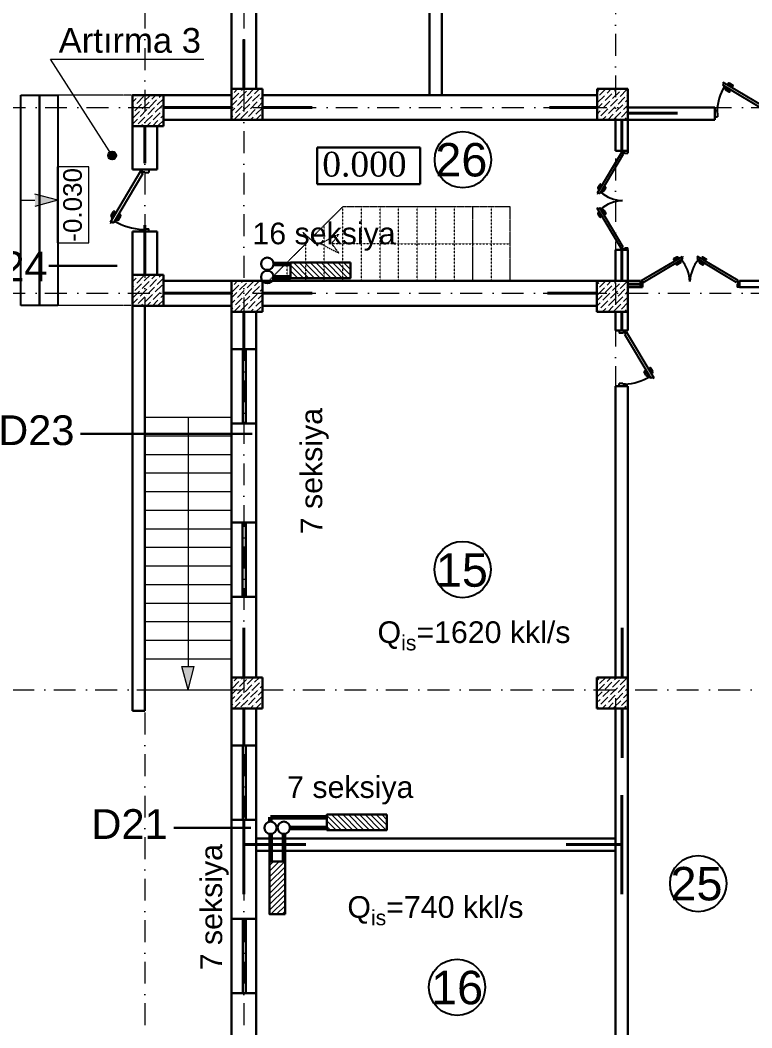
# Model space of a CAD drawing. Header units: millimetres. Extents: x 895788 to 1136524, y -21936 to 400945.
# Drawn here: x 922580 to 934390, y 161572 to 177840 of the extents above; entities that cross this region are included whole.
import ezdxf

# ---------------------------------------------------------------- set-up
doc = ezdxf.new("R2010")
doc.units = ezdxf.units.MM
for name, pattern in [('( Hidden )', [0.275, 0.15, -0.125]), ('006_PP_0101_AS_101_00$0$006_PP_0101_AS_102_00$0$006_PP_GRID_0101$0$006_TD-D_0101_AS_N101_00$0$TEČKOVANБX2', [0.05, 0, -0.05]), ('Штрихпунктирная', [670.277762, 352.777767, -176.388884, 0, -141.111112])]:
    doc.linetypes.add(name, pattern=pattern)
doc.layers.add('0_ANNOT_Dimensions', color=7, linetype='Continuous')
doc.layers.add('Layer2', color=7, linetype='Continuous')
for name, color, linetype, lineweight in [('0_Pen_No__7', 7, 'Continuous', 60), ('Arakesmelerin xətti_Pen_No__1', 7, 'Continuous', 15), ('Layer2_Pen_No__1', 7, 'Continuous', 15), ('Layer2_Ном._пера__1', 7, 'Continuous', 15), ('Layer2_Ном._пера__1_Ном._пера__1', 7, 'Continuous', 15), ('Layer2_Ном._пера__7', 7, 'Continuous', 60), ('аракясмя_Pen_No__1', 7, 'Continuous', 15), ('ДВЕРИ', 7, 'Continuous', 5), ('Интерьер- Перегородка_Pen_No__21', 7, 'Continuous', 30), ('оси_Ном._пера__1', 7, 'Continuous', 15), ('оси_Ном._пера__242_Pen_No__21', 7, 'Continuous', 30), ('перегородка_Ном._пера__1', 7, 'Continuous', 15), ('перегородка_Ном._пера__7', 7, 'Continuous', 60), ('размер_Pen_No__1', 7, 'Continuous', 15)]:
    doc.layers.add(name, color=color, linetype=linetype, lineweight=lineweight)
doc.styles.add('GENERATED_STYLE_1', font='times.ttf')
doc.styles.get("Standard").update_dxf_attribs({"font": 'arial.ttf', "height": 400})
doc.styles.add('СГЕНЕРИР_СТИЛЬ_1', font='arial.ttf')
pattern_1 = [(45, (625537.62, -344948.403), (44.9012806, -44.9012806), [])]
pattern_2 = [(315, (323483.06, 372839.895), (-44.9012806, -44.9012806), [])]
pattern_3 = [(135, (1338713.04, -33405.32), (44.901281, 44.901281), [])]

msp = doc.modelspace()

# ---------------------------------------------------------------- hatches: boundary and pattern name
h = msp.add_hatch(color=256)
h.dxf.hatch_style = 1
h.paths.add_polyline_path([(923998.001, 175655.288, -1), (924129.554, 175655.288, -1)])
at = {"linetype": 'ByBlock', "lineweight": 20, "ltscale": 1.1}
h = msp.add_hatch(dxfattribs=at)
h.set_pattern_fill('ANSI31', scale=20, angle=540, style=0)
h.set_pattern_definition(pattern_3)
h.paths.add_polyline_path([(927911.491, 173926.273), (927911.491, 173676.273), (926944.563, 173676.273), (926944.563, 173926.273)])
h = msp.add_hatch(dxfattribs=at)
h.set_pattern_fill('ANSI31', scale=20, angle=540, style=0)
h.set_pattern_definition(pattern_3)
h.paths.add_polyline_path([(927911.491, 173926.273), (927911.491, 173676.273), (926944.563, 173676.273), (926944.563, 173926.273)])
h = msp.add_hatch(dxfattribs=at)
h.set_pattern_fill('ANSI31', scale=20, angle=360, style=0)
h.set_pattern_definition(pattern_2)
h.paths.add_polyline_path([(928497.422, 165014.091), (928497.422, 164764.091), (927530.495, 164764.091), (927530.495, 165014.091)])
h = msp.add_hatch(dxfattribs=at)
h.set_pattern_fill('ANSI31', scale=20, angle=360, style=0)
h.set_pattern_definition(pattern_2)
h.paths.add_polyline_path([(928497.422, 165014.091), (928497.422, 164764.091), (927530.495, 164764.091), (927530.495, 165014.091)])
h = msp.add_hatch(dxfattribs=at)
h.set_pattern_fill('ANSI31', scale=20, angle=450, style=0)
h.set_pattern_definition(pattern_1)
h.paths.add_polyline_path([(926854.699, 163406.067), (926604.699, 163406.067), (926604.699, 164256.164), (926854.699, 164256.164)])
h = msp.add_hatch(dxfattribs=at)
h.set_pattern_fill('ANSI31', scale=20, angle=450, style=0)
h.set_pattern_definition(pattern_1)
h.paths.add_polyline_path([(926854.699, 163406.067), (926604.699, 163406.067), (926604.699, 164256.164), (926854.699, 164256.164)])
at = {"layer": 'Layer2', "linetype": 'Continuous', "lineweight": 0, "true_color": 0x000000}
for points in [[(923190.366, 174931.071), (922817.161, 174831.071), (922817.161, 175031.071)], [(925290.825, 167029.736), (925390.825, 167402.941), (925190.825, 167402.941)]]:
    msp.add_hatch(color=18, dxfattribs=at).paths.add_polyline_path(points)

# ---------------------------------------------------------------- linework, layer by layer
at = {"color": 0, "lineweight": 30}
for p, q in [((925990.542, 182129.742), (925990.542, 176729.736)), ((926390.542, 182129.742), (926390.542, 176729.736)), ((929189.581, 180729.742), (929185.622, 176629.736)), ((929385.622, 176629.736), (929389.581, 180729.742)), ((924890.366, 176629.736), (925990.542, 176629.736)), ((926489.542, 176629.736), (931890.737, 176629.736)), ((930040.366, 176629.736), (926490.366, 176629.736)), ((929185.622, 176629.736), (929385.622, 176629.736)), ((933790.262, 176429.736), (932390.737, 176429.736)), ((932440.366, 176429.736), (933790.262, 176429.736)), ((933790.262, 176430.023), (933790.262, 176229.736)), ((925990.737, 176229.736), (924890.366, 176229.736)), ((931890.737, 176229.736), (926489.737, 176229.736)), ((932390.366, 176229.736), (932190.366, 176229.736)), ((932190.366, 176229.736), (932190.366, 175729.736)), ((933790.262, 176229.736), (932190.366, 176229.736)), ((932390.366, 175729.736), (932390.366, 176229.736)), ((924390.366, 175429.987), (924390.366, 176129.736)), ((924790.366, 176129.736), (924790.366, 175429.987)), ((932390.366, 175729.736), (932190.366, 175729.736)), ((924390.366, 175429.987), (924790.366, 175429.987)), ((924790.366, 174429.987), (924390.366, 174429.987)), ((924390.737, 173729.736), (924390.366, 174429.987)), ((924790.366, 174429.987), (924790.366, 173729.736)), ((932190.366, 174129.736), (932390.366, 174129.736)), ((932190.366, 174129.736), (932190.366, 173629.736)), ((932390.366, 173629.736), (932390.366, 174129.736)), ((923045.14, 173875.018), (924145.512, 173875.018)), ((924890.366, 173629.736), (925990.737, 173629.736)), ((926490.737, 173629.736), (931890.542, 173629.736)), ((932190.366, 173629.736), (932390.366, 173629.736)), ((932390.914, 173629.736), (932590.384, 173629.736)), ((932590.384, 173629.736), (932590.384, 173529.736)), ((934190.384, 173529.736), (934190.384, 173629.736)), ((934190.384, 173629.736), (937890.737, 173629.736)), ((932390.914, 173529.736), (932590.384, 173529.736)), ((937890.737, 173529.736), (934190.384, 173529.736)), ((925990.366, 173229.736), (924890.737, 173229.736)), ((925990.373, 148029.736), (925990.737, 173129.736)), ((926390.656, 167229.736), (926390.737, 173129.73)), ((931890.366, 173229.736), (926490.366, 173229.736)), ((931890.366, 173229.736), (926490.366, 173229.736)), ((932190.366, 172829.894), (932190.366, 173129.736)), ((932390.366, 173130.711), (932390.366, 172829.894)), ((932190.366, 172829.894), (932390.366, 172829.894)), ((926390.729, 172529.66), (925990.729, 172529.66)), ((925990.729, 172529.66), (925990.729, 171329.66)), ((926390.729, 171329.66), (926390.729, 172529.66)), ((932390.366, 171929.894), (932190.366, 171929.894)), ((932190.542, 167229.736), (932190.542, 171929.894)), ((932390.366, 171929.894), (932390.366, 158930.056)), ((925990.729, 171329.66), (926390.729, 171329.66)), ((926389.553, 169729.239), (925989.553, 169729.239)), ((925989.553, 169729.239), (925989.553, 168529.239)), ((926389.553, 168529.239), (926389.553, 169729.239)), ((925989.553, 168529.239), (926389.553, 168529.239)), ((926390.568, 160829.736), (926390.649, 166729.736)), ((932190.366, 164629.736), (932190.542, 166729.736)), ((926390.641, 166129.66), (925990.641, 166129.66)), ((925990.641, 166129.66), (925990.641, 164929.66)), ((926390.641, 164929.66), (926390.641, 166129.66)), ((925990.641, 164929.66), (926390.641, 164929.66)), ((926390.366, 164429.736), (926390.366, 164629.736)), ((926390.366, 164629.736), (932190.366, 164629.736)), ((932190.366, 164629.736), (932190.366, 164429.736)), ((932190.366, 164429.736), (926390.366, 164429.736)), ((932190.366, 160829.736), (932190.366, 164429.736)), ((926390.641, 163329.66), (925990.641, 163329.66)), ((925990.641, 163329.66), (925990.641, 162129.66)), ((926390.641, 162129.66), (926390.641, 163329.66)), ((925990.641, 162129.66), (926390.641, 162129.66))]:
    msp.add_line(p, q, dxfattribs=at)
at = {"lineweight": 40}
for p, q in [((926190.542, 176729.736), (926190.542, 177529.736)), ((925990.737, 176429.736), (924890.737, 176429.736)), ((926490.737, 176429.736), (927290.737, 176429.736)), ((931889.737, 176429.736), (931121.383, 176430.023)), ((932290.366, 176229.736), (932290.366, 175729.736)), ((932390.737, 176336.187), (933190.737, 176336.187)), ((924590.542, 176129.736), (924590.542, 175529.987)), ((924590.542, 174529.987), (924590.542, 173729.736)), ((932289.669, 173628.761), (932289.669, 174129.736)), ((932590.384, 173579.736), (932390.542, 173579.736)), ((925990.737, 173429.736), (924890.737, 173429.736)), ((926490.737, 173429.736), (927290.737, 173429.736)), ((931890.542, 173429.736), (931090.542, 173429.736)), ((926190.542, 173129.736), (926190.729, 172529.66)), ((932290.366, 172829.894), (932290.366, 173129.736)), ((926190.542, 167229.736), (926190.542, 168029.736)), ((932296.403, 167229.736), (932296.403, 168029.736)), ((926190.641, 166729.736), (926190.542, 166129.66)), ((932296.403, 165929.736), (932296.403, 166729.736)), ((932290.366, 164529.805), (932290.366, 165329.805)), ((926190.542, 164529.805), (926190.542, 164929.66)), ((926190.542, 163729.805), (926190.542, 164529.805)), ((926190.542, 164529.805), (927190.619, 164529.805)), ((932290.366, 164529.805), (931390.366, 164529.736)), ((932290.366, 163729.805), (932290.366, 164529.805))]:
    msp.add_line(p, q, dxfattribs=at)
at = {"color": 3, "lineweight": 30}
for p, q in [((926490.737, 176729.736), (925990.737, 176729.736)), ((925990.737, 176729.736), (925990.737, 176229.736)), ((926490.737, 176229.736), (926490.737, 176729.736)), ((932390.737, 176729.736), (931890.737, 176729.736)), ((931890.737, 176729.736), (931890.737, 176229.736)), ((932390.737, 176229.736), (932390.737, 176729.736)), ((924890.737, 176629.736), (924390.737, 176629.736)), ((924390.737, 176629.736), (924390.737, 176129.736)), ((924890.737, 176129.736), (924890.737, 176629.736)), ((925990.737, 176229.736), (926490.737, 176229.736)), ((931890.737, 176229.736), (932390.737, 176229.736)), ((924390.737, 176129.736), (924890.737, 176129.736)), ((924890.737, 173729.736), (924390.737, 173729.736)), ((924390.737, 173729.736), (924390.737, 173229.736)), ((924890.737, 173229.736), (924890.737, 173729.736)), ((926490.737, 173629.736), (925990.737, 173629.736)), ((925990.737, 173629.736), (925990.737, 173129.736)), ((926490.737, 173129.736), (926490.737, 173629.736)), ((932390.542, 173629.736), (931890.542, 173629.736)), ((931890.542, 173629.736), (931890.542, 173129.736)), ((932390.542, 173129.736), (932390.542, 173629.736)), ((924390.737, 173229.736), (924890.737, 173229.736)), ((925990.737, 173129.736), (926490.737, 173129.736)), ((931890.542, 173129.736), (932390.542, 173129.736)), ((926490.542, 167229.736), (925990.542, 167229.736)), ((925990.542, 167229.736), (925990.542, 166729.736)), ((926490.542, 166729.736), (926490.542, 167229.736)), ((932390.542, 167229.736), (931890.542, 167229.736)), ((931890.542, 167229.736), (931890.542, 166729.736)), ((932390.542, 166729.736), (932390.542, 167229.736)), ((925990.542, 166729.736), (926490.542, 166729.736)), ((931890.542, 166729.736), (932390.542, 166729.736))]:
    msp.add_line(p, q, dxfattribs=at)
at = {"lineweight": 9}
for p, q in [((925990.737, 176720.178), (926000.295, 176729.736)), ((926032.207, 176673.26), (926088.683, 176729.736)), ((926120.596, 176584.872), (926231.081, 176695.357)), ((926131.644, 176684.308), (926131.644, 176684.308)), ((926153.741, 176706.406), (926177.072, 176729.736)), ((926242.129, 176618.017), (926352.615, 176728.503)), ((926253.178, 176717.454), (926253.178, 176717.454)), ((926363.663, 176651.163), (926442.237, 176729.736)), ((926485.197, 176684.308), (926490.737, 176689.848)), ((931890.737, 176676.14), (931921.003, 176706.406)), ((931932.052, 176629.066), (932032.722, 176729.736)), ((931943.1, 176728.503), (931943.1, 176728.503)), ((932053.586, 176662.211), (932121.11, 176729.736)), ((932141.974, 176573.823), (932252.459, 176684.308)), ((932153.022, 176673.26), (932153.022, 176673.26)), ((932175.12, 176695.357), (932209.498, 176729.736)), ((932263.508, 176606.969), (932373.993, 176717.454)), ((932274.556, 176706.406), (932274.556, 176706.406)), ((932296.654, 176728.503), (932297.887, 176729.736)), ((924390.737, 176602.159), (924418.314, 176629.736)), ((924390.737, 176513.771), (924450.227, 176573.26)), ((924461.275, 176495.92), (924571.761, 176606.406)), ((924472.324, 176595.357), (924472.324, 176595.357)), ((924494.421, 176617.454), (924506.703, 176629.736)), ((924549.664, 176407.532), (924660.149, 176518.017)), ((924560.712, 176506.969), (924560.712, 176506.969)), ((924582.809, 176529.066), (924683.479, 176629.736)), ((924593.858, 176628.503), (924593.858, 176628.503)), ((924671.198, 176440.677), (924781.683, 176551.163)), ((924682.246, 176540.114), (924682.246, 176540.114)), ((924704.343, 176562.211), (924771.868, 176629.736)), ((924792.731, 176473.823), (924890.737, 176571.829)), ((924803.78, 176573.26), (924803.78, 176573.26)), ((924825.877, 176595.357), (924860.256, 176629.736)), ((925990.737, 176455.013), (926076.401, 176540.677)), ((925999.062, 176551.726), (926109.547, 176662.211)), ((926010.11, 176651.163), (926010.11, 176651.163)), ((926087.45, 176463.338), (926197.935, 176573.823)), ((926098.498, 176562.774), (926098.498, 176562.774)), ((926208.984, 176496.483), (926319.469, 176606.969)), ((926220.032, 176595.92), (926220.032, 176595.92)), ((926297.372, 176408.095), (926407.858, 176518.58)), ((926308.421, 176507.532), (926308.421, 176507.532)), ((926330.518, 176529.629), (926441.003, 176640.114)), ((926341.566, 176629.066), (926341.566, 176629.066)), ((926418.906, 176441.241), (926490.737, 176513.072)), ((926429.955, 176540.677), (926429.955, 176540.677)), ((926452.052, 176562.774), (926490.737, 176601.46)), ((926463.1, 176662.211), (926463.1, 176662.211)), ((931898.906, 176507.532), (932009.391, 176618.017)), ((931909.954, 176606.969), (931909.954, 176606.969)), ((931987.294, 176419.143), (932097.78, 176529.629)), ((931998.343, 176518.58), (931998.343, 176518.58)), ((932020.44, 176540.677), (932130.925, 176651.163)), ((932031.488, 176640.114), (932031.488, 176640.114)), ((932108.828, 176452.289), (932219.314, 176562.774)), ((932119.877, 176551.726), (932119.877, 176551.726)), ((932230.362, 176485.435), (932340.848, 176595.92)), ((932241.411, 176584.872), (932241.411, 176584.872)), ((932351.896, 176518.58), (932390.737, 176557.421)), ((932362.945, 176618.017), (932362.945, 176618.017)), ((932385.042, 176640.114), (932390.737, 176645.81)), ((924390.737, 176425.382), (924417.081, 176451.726)), ((924394.984, 176252.852), (924505.469, 176363.338)), ((924406.032, 176352.289), (924406.032, 176352.289)), ((924428.13, 176374.386), (924538.615, 176484.872)), ((924439.178, 176473.823), (924439.178, 176473.823)), ((924516.518, 176285.998), (924627.003, 176396.483)), ((924527.566, 176385.435), (924527.566, 176385.435)), ((924638.052, 176319.143), (924748.537, 176429.629)), ((924649.1, 176418.58), (924649.1, 176418.58)), ((924759.586, 176352.289), (924870.071, 176462.774)), ((924770.634, 176451.726), (924770.634, 176451.726)), ((924859.023, 176363.338), (924859.023, 176363.338)), ((924881.12, 176385.435), (924890.737, 176395.052)), ((925990.737, 176366.625), (926043.256, 176419.143)), ((926054.304, 176341.804), (926164.79, 176452.289)), ((926065.353, 176441.241), (926065.353, 176441.241)), ((926142.693, 176253.415), (926253.178, 176363.901)), ((926153.741, 176352.852), (926153.741, 176352.852)), ((926175.838, 176374.949), (926286.324, 176485.435)), ((926186.887, 176474.386), (926186.887, 176474.386)), ((926264.227, 176286.561), (926374.712, 176397.046)), ((926275.275, 176385.998), (926275.275, 176385.998)), ((926385.761, 176319.707), (926490.737, 176424.683)), ((926396.809, 176419.143), (926396.809, 176419.143)), ((931890.737, 176410.975), (931976.246, 176496.483)), ((931890.737, 176322.586), (931943.1, 176374.949)), ((931954.149, 176297.609), (932064.634, 176408.095)), ((931965.197, 176397.046), (931965.197, 176397.046)), ((932075.683, 176330.755), (932186.168, 176441.241)), ((932086.731, 176430.192), (932086.731, 176430.192)), ((932164.071, 176242.367), (932274.556, 176352.852)), ((932175.12, 176341.804), (932175.12, 176341.804)), ((932197.217, 176363.901), (932307.702, 176474.386)), ((932208.265, 176463.338), (932208.265, 176463.338)), ((932285.605, 176275.512), (932390.737, 176380.645)), ((932296.654, 176374.949), (932296.654, 176374.949)), ((932318.751, 176397.046), (932390.737, 176469.033)), ((932329.799, 176496.483), (932329.799, 176496.483)), ((924390.737, 176160.217), (924472.324, 176241.804)), ((924483.372, 176164.464), (924593.858, 176274.949)), ((924494.421, 176263.901), (924494.421, 176263.901)), ((924604.906, 176197.609), (924715.392, 176308.095)), ((924615.955, 176297.046), (924615.955, 176297.046)), ((924625.421, 176129.736), (924682.246, 176186.561)), ((924704.343, 176208.658), (924704.343, 176208.658)), ((924713.809, 176129.736), (924803.78, 176219.707)), ((924726.44, 176230.755), (924836.926, 176341.241)), ((924737.489, 176330.192), (924737.489, 176330.192)), ((924814.829, 176142.367), (924890.737, 176218.275)), ((924825.877, 176241.804), (924825.877, 176241.804)), ((924847.974, 176263.901), (924890.737, 176306.664)), ((925990.737, 176278.237), (926010.11, 176297.609)), ((926030.625, 176229.736), (926131.644, 176330.755)), ((926032.207, 176319.707), (926032.207, 176319.707)), ((926120.596, 176231.318), (926120.596, 176231.318)), ((926207.402, 176229.736), (926220.032, 176242.367)), ((926242.129, 176264.464), (926242.129, 176264.464)), ((926295.79, 176229.736), (926341.566, 176275.512)), ((926363.663, 176297.609), (926363.663, 176297.609)), ((926384.178, 176229.736), (926463.1, 176308.658)), ((926474.149, 176231.318), (926490.737, 176247.907)), ((926485.197, 176330.755), (926485.197, 176330.755)), ((931890.737, 176234.198), (931909.954, 176253.415)), ((931932.052, 176275.512), (931932.052, 176275.512)), ((931974.664, 176229.736), (932031.488, 176286.561)), ((932053.586, 176308.658), (932053.586, 176308.658)), ((932063.052, 176229.736), (932153.022, 176319.707)), ((932239.829, 176229.736), (932241.411, 176231.318)), ((932263.508, 176253.415), (932263.508, 176253.415)), ((932328.217, 176229.736), (932362.945, 176264.464)), ((932385.042, 176286.561), (932385.042, 176286.561)), ((924461.275, 176142.367), (924461.275, 176142.367)), ((924537.033, 176129.736), (924560.712, 176153.415)), ((924582.809, 176175.512), (924582.809, 176175.512)), ((924890.586, 176129.736), (924890.737, 176129.887)), ((924390.737, 173702.159), (924418.314, 173729.736)), ((924390.737, 173613.771), (924450.227, 173673.26)), ((924428.13, 173474.386), (924538.615, 173584.872)), ((924461.275, 173595.92), (924571.761, 173706.406)), ((924472.324, 173695.357), (924472.324, 173695.357)), ((924494.421, 173717.454), (924506.703, 173729.736)), ((924549.664, 173507.532), (924660.149, 173618.017)), ((924560.712, 173606.969), (924560.712, 173606.969)), ((924582.809, 173629.066), (924683.479, 173729.736)), ((924593.858, 173728.503), (924593.858, 173728.503)), ((924671.198, 173540.677), (924781.683, 173651.163)), ((924682.246, 173640.114), (924682.246, 173640.114)), ((924704.343, 173662.211), (924771.868, 173729.736)), ((924792.731, 173573.823), (924890.737, 173671.829)), ((924803.78, 173673.26), (924803.78, 173673.26)), ((924825.877, 173695.357), (924860.256, 173729.736)), ((925990.737, 173620.178), (926000.295, 173629.736)), ((926032.207, 173573.26), (926088.683, 173629.736)), ((926120.596, 173484.872), (926231.081, 173595.357)), ((926131.644, 173584.308), (926131.644, 173584.308)), ((926153.741, 173606.406), (926177.072, 173629.736)), ((926242.129, 173518.017), (926352.615, 173628.503)), ((926253.178, 173617.454), (926253.178, 173617.454)), ((926363.663, 173551.163), (926442.237, 173629.736)), ((926485.197, 173584.308), (926490.737, 173589.848)), ((931890.542, 173575.75), (931921.198, 173606.406)), ((931932.246, 173529.066), (932032.917, 173629.736)), ((931943.295, 173628.503), (931943.295, 173628.503)), ((932053.78, 173562.211), (932121.305, 173629.736)), ((932142.169, 173473.823), (932252.654, 173584.308)), ((932175.314, 173595.357), (932209.693, 173629.736)), ((932263.703, 173506.969), (932374.188, 173617.454)), ((932274.751, 173606.406), (932274.751, 173606.406)), ((932296.848, 173628.503), (932298.082, 173629.736)), ((924390.737, 173525.382), (924417.081, 173551.726)), ((924394.984, 173352.852), (924505.469, 173463.338)), ((924406.032, 173452.289), (924406.032, 173452.289)), ((924439.178, 173573.823), (924439.178, 173573.823)), ((924516.518, 173385.998), (924627.003, 173496.483)), ((924527.566, 173485.435), (924527.566, 173485.435)), ((924638.052, 173419.143), (924748.537, 173529.629)), ((924649.1, 173518.58), (924649.1, 173518.58)), ((924726.44, 173330.755), (924836.926, 173441.241)), ((924737.489, 173430.192), (924737.489, 173430.192)), ((924759.586, 173452.289), (924870.071, 173562.774)), ((924770.634, 173551.726), (924770.634, 173551.726)), ((924859.023, 173463.338), (924859.023, 173463.338)), ((924881.12, 173485.435), (924890.737, 173495.052)), ((925990.737, 173355.013), (926076.401, 173440.677)), ((925999.062, 173451.726), (926109.547, 173562.211)), ((926010.11, 173551.163), (926010.11, 173551.163)), ((926087.45, 173363.338), (926197.935, 173473.823)), ((926098.498, 173462.774), (926098.498, 173462.774)), ((926208.984, 173396.483), (926319.469, 173506.969)), ((926220.032, 173495.92), (926220.032, 173495.92)), ((926297.372, 173308.095), (926407.858, 173418.58)), ((926330.518, 173429.629), (926441.003, 173540.114)), ((926341.566, 173529.066), (926341.566, 173529.066)), ((926429.955, 173440.677), (926429.955, 173440.677)), ((926452.052, 173462.774), (926490.737, 173501.46)), ((926463.1, 173562.211), (926463.1, 173562.211)), ((931899.101, 173407.532), (932009.586, 173518.017)), ((931910.149, 173506.969), (931910.149, 173506.969)), ((931987.489, 173319.143), (932097.975, 173429.629)), ((931998.538, 173418.58), (931998.538, 173418.58)), ((932020.635, 173440.677), (932131.12, 173551.163)), ((932031.683, 173540.114), (932031.683, 173540.114)), ((932109.023, 173352.289), (932219.509, 173462.774)), ((932120.072, 173451.726), (932120.072, 173451.726)), ((932153.217, 173573.26), (932153.217, 173573.26)), ((932230.557, 173385.435), (932341.043, 173495.92)), ((932241.606, 173484.872), (932241.606, 173484.872)), ((932352.091, 173418.58), (932390.542, 173457.032)), ((932363.14, 173518.017), (932363.14, 173518.017)), ((932385.237, 173540.114), (932390.542, 173545.42)), ((924390.737, 173260.217), (924472.324, 173341.804)), ((924483.372, 173264.464), (924593.858, 173374.949)), ((924494.421, 173363.901), (924494.421, 173363.901)), ((924537.033, 173229.736), (924560.712, 173253.415)), ((924582.809, 173275.512), (924582.809, 173275.512)), ((924604.906, 173297.609), (924715.392, 173408.095)), ((924615.955, 173397.046), (924615.955, 173397.046)), ((924625.421, 173229.736), (924682.246, 173286.561)), ((924704.343, 173308.658), (924704.343, 173308.658)), ((924713.809, 173229.736), (924803.78, 173319.707)), ((924814.829, 173242.367), (924890.737, 173318.275)), ((924825.877, 173341.804), (924825.877, 173341.804)), ((924847.974, 173363.901), (924890.737, 173406.664)), ((925990.737, 173266.625), (926043.256, 173319.143)), ((926054.304, 173241.804), (926164.79, 173352.289)), ((926065.353, 173341.241), (926065.353, 173341.241)), ((926142.693, 173153.415), (926253.178, 173263.901)), ((926153.741, 173252.852), (926153.741, 173252.852)), ((926175.838, 173274.949), (926286.324, 173385.435)), ((926186.887, 173374.386), (926186.887, 173374.386)), ((926264.227, 173186.561), (926374.712, 173297.046)), ((926275.275, 173285.998), (926275.275, 173285.998)), ((926308.421, 173407.532), (926308.421, 173407.532)), ((926385.761, 173219.707), (926490.737, 173324.683)), ((926396.809, 173319.143), (926396.809, 173319.143)), ((926418.906, 173341.241), (926490.737, 173413.072)), ((931890.542, 173310.585), (931976.441, 173396.483)), ((931890.542, 173222.197), (931943.295, 173274.949)), ((931954.344, 173197.609), (932064.829, 173308.095)), ((931965.392, 173297.046), (931965.392, 173297.046)), ((932075.878, 173230.755), (932186.363, 173341.241)), ((932086.926, 173330.192), (932086.926, 173330.192)), ((932164.266, 173142.367), (932274.751, 173252.852)), ((932197.412, 173263.901), (932307.897, 173374.386)), ((932208.46, 173363.338), (932208.46, 173363.338)), ((932285.8, 173175.512), (932390.542, 173280.255)), ((932296.848, 173274.949), (932296.848, 173274.949)), ((932318.946, 173297.046), (932390.542, 173368.643)), ((932329.994, 173396.483), (932329.994, 173396.483)), ((924461.275, 173242.367), (924461.275, 173242.367)), ((924890.586, 173229.736), (924890.737, 173229.887)), ((925990.737, 173178.237), (926010.11, 173197.609)), ((926030.625, 173129.736), (926131.644, 173230.755)), ((926032.207, 173219.707), (926032.207, 173219.707)), ((926120.596, 173131.318), (926120.596, 173131.318)), ((926207.402, 173129.736), (926220.032, 173142.367)), ((926242.129, 173164.464), (926242.129, 173164.464)), ((926295.79, 173129.736), (926341.566, 173175.512)), ((926363.663, 173197.609), (926363.663, 173197.609)), ((926384.178, 173129.736), (926463.1, 173208.658)), ((926474.149, 173131.318), (926490.737, 173147.907)), ((926485.197, 173230.755), (926485.197, 173230.755)), ((931890.542, 173133.808), (931910.149, 173153.415)), ((931932.246, 173175.512), (931932.246, 173175.512)), ((931974.858, 173129.736), (932031.683, 173186.561)), ((932053.78, 173208.658), (932053.78, 173208.658)), ((932063.247, 173129.736), (932153.217, 173219.707)), ((932175.314, 173241.804), (932175.314, 173241.804)), ((932240.023, 173129.736), (932241.606, 173131.318)), ((932263.703, 173153.415), (932263.703, 173153.415)), ((932328.412, 173129.736), (932363.14, 173164.464)), ((932385.237, 173186.561), (932385.237, 173186.561)), ((925990.542, 167219.789), (926000.49, 167229.736)), ((925999.256, 167051.726), (926109.742, 167162.211)), ((926010.305, 167151.163), (926010.305, 167151.163)), ((926032.402, 167173.26), (926088.878, 167229.736)), ((926087.645, 166963.338), (926198.13, 167073.823)), ((926120.79, 167084.872), (926231.276, 167195.357)), ((926131.839, 167184.308), (926131.839, 167184.308)), ((926153.936, 167206.406), (926177.266, 167229.736)), ((926209.179, 166996.483), (926319.664, 167106.969)), ((926220.227, 167095.92), (926220.227, 167095.92)), ((926242.324, 167118.017), (926352.81, 167228.503)), ((926253.373, 167217.454), (926253.373, 167217.454)), ((926330.713, 167029.629), (926441.198, 167140.114)), ((926341.761, 167129.066), (926341.761, 167129.066)), ((926363.858, 167151.163), (926442.431, 167229.736)), ((926452.247, 167062.774), (926490.542, 167101.07)), ((926463.295, 167162.211), (926463.295, 167162.211)), ((926485.392, 167184.308), (926490.542, 167189.459)), ((931890.542, 167175.75), (931921.198, 167206.406)), ((931899.101, 167007.532), (932009.586, 167118.017)), ((931910.149, 167106.969), (931910.149, 167106.969)), ((931932.246, 167129.066), (932032.917, 167229.736)), ((931943.295, 167228.503), (931943.295, 167228.503)), ((932020.635, 167040.677), (932131.12, 167151.163)), ((932031.683, 167140.114), (932031.683, 167140.114)), ((932053.78, 167162.211), (932121.305, 167229.736)), ((932142.169, 167073.823), (932252.654, 167184.308)), ((932153.217, 167173.26), (932153.217, 167173.26)), ((932175.314, 167195.357), (932209.693, 167229.736)), ((932230.557, 166985.435), (932341.043, 167095.92)), ((932241.606, 167084.872), (932241.606, 167084.872)), ((932263.703, 167106.969), (932374.188, 167217.454)), ((932274.751, 167206.406), (932274.751, 167206.406)), ((932296.848, 167228.503), (932298.082, 167229.736)), ((932363.14, 167118.017), (932363.14, 167118.017)), ((932385.237, 167140.114), (932390.542, 167145.42)), ((925990.542, 166954.624), (926076.596, 167040.677)), ((925990.542, 166866.235), (926043.45, 166919.143)), ((926054.499, 166841.804), (926164.984, 166952.289)), ((926065.548, 166941.241), (926065.548, 166941.241)), ((926098.693, 167062.774), (926098.693, 167062.774)), ((926176.033, 166874.949), (926286.518, 166985.435)), ((926187.082, 166974.386), (926187.082, 166974.386)), ((926297.567, 166908.095), (926408.052, 167018.58)), ((926308.616, 167007.532), (926308.616, 167007.532)), ((926385.955, 166819.707), (926490.542, 166924.294)), ((926397.004, 166919.143), (926397.004, 166919.143)), ((926419.101, 166941.241), (926490.542, 167012.682)), ((926430.15, 167040.677), (926430.15, 167040.677)), ((931890.542, 166910.585), (931976.441, 166996.483)), ((931954.344, 166797.609), (932064.829, 166908.095)), ((931987.489, 166919.143), (932097.975, 167029.629)), ((931998.538, 167018.58), (931998.538, 167018.58)), ((932075.878, 166830.755), (932186.363, 166941.241)), ((932086.926, 166930.192), (932086.926, 166930.192)), ((932109.023, 166952.289), (932219.509, 167062.774)), ((932120.072, 167051.726), (932120.072, 167051.726)), ((932197.412, 166863.901), (932307.897, 166974.386)), ((932208.46, 166963.338), (932208.46, 166963.338)), ((932318.946, 166897.046), (932390.542, 166968.643)), ((932329.994, 166996.483), (932329.994, 166996.483)), ((932352.091, 167018.58), (932390.542, 167057.032)), ((925990.542, 166777.847), (926010.305, 166797.609)), ((926030.82, 166729.736), (926131.839, 166830.755)), ((926032.402, 166819.707), (926032.402, 166819.707)), ((926142.887, 166753.415), (926253.373, 166863.901)), ((926153.936, 166852.852), (926153.936, 166852.852)), ((926242.324, 166764.464), (926242.324, 166764.464)), ((926264.421, 166786.561), (926374.907, 166897.046)), ((926275.47, 166885.998), (926275.47, 166885.998)), ((926295.985, 166729.736), (926341.761, 166775.512)), ((926363.858, 166797.609), (926363.858, 166797.609)), ((926384.373, 166729.736), (926463.295, 166808.658)), ((926474.344, 166731.318), (926490.542, 166747.517)), ((926485.392, 166830.755), (926485.392, 166830.755)), ((931890.542, 166822.197), (931943.295, 166874.949)), ((931890.542, 166733.808), (931910.149, 166753.415)), ((931932.246, 166775.512), (931932.246, 166775.512)), ((931965.392, 166897.046), (931965.392, 166897.046)), ((931974.858, 166729.736), (932031.683, 166786.561)), ((932053.78, 166808.658), (932053.78, 166808.658)), ((932063.247, 166729.736), (932153.217, 166819.707)), ((932164.266, 166742.367), (932274.751, 166852.852)), ((932175.314, 166841.804), (932175.314, 166841.804)), ((932263.703, 166753.415), (932263.703, 166753.415)), ((932285.8, 166775.512), (932390.542, 166880.255)), ((932296.848, 166874.949), (932296.848, 166874.949)), ((932328.412, 166729.736), (932363.14, 166764.464)), ((932385.237, 166786.561), (932385.237, 166786.561)), ((926120.79, 166731.318), (926120.79, 166731.318)), ((926207.596, 166729.736), (926220.227, 166742.367)), ((932240.023, 166729.736), (932241.606, 166731.318))]:
    msp.add_line(p, q, dxfattribs=at)
for p, q in [((922590.366, 173232.405), (922590.366, 176629.736)), ((922590.366, 176629.736), (922890.366, 176629.736)), ((922890.366, 176629.736), (922890.366, 173232.405)), ((922890.366, 173232.405), (922890.366, 176629.736)), ((922890.366, 176629.736), (923190.366, 176629.736)), ((923190.366, 176629.736), (923190.366, 173232.405)), ((922890.366, 173232.405), (922590.366, 173232.405)), ((923190.366, 173232.405), (922890.366, 173232.405))]:
    msp.add_line(p, q)
at = {"color": 5, "lineweight": 60}
for p, q in [((926668.777, 173906.705), (926944.563, 173906.705)), ((926935.131, 164802.56), (927530.495, 164802.56)), ((926835.131, 164702.56), (926835.131, 164256.164))]:
    msp.add_line(p, q, dxfattribs=at)
at = {"color": 1, "lineweight": 60}
for p, q in [((926670.036, 173692.918), (926944.563, 173692.918)), ((926621.344, 164975.623), (927530.495, 164975.623)), ((926621.344, 164901.301), (926621.344, 164975.623)), ((926621.344, 164701.301), (926621.344, 164256.164))]:
    msp.add_line(p, q, dxfattribs=at)
at = {"color": 146, "lineweight": 30, "true_color": 0x105689}
for p, q in [((926221.866, 172529.66), (926171.866, 172529.66)), ((926171.866, 172529.66), (926171.866, 171329.66)), ((926221.866, 171329.66), (926221.866, 172529.66)), ((926171.866, 171329.66), (926221.866, 171329.66)), ((926220.69, 169729.239), (926170.69, 169729.239)), ((926170.69, 169729.239), (926170.69, 168529.239)), ((926220.69, 168529.239), (926220.69, 169729.239)), ((926170.69, 168529.239), (926220.69, 168529.239)), ((926221.778, 166129.66), (926171.778, 166129.66)), ((926171.778, 166129.66), (926171.778, 164929.66)), ((926221.778, 164929.66), (926221.778, 166129.66)), ((926171.778, 164929.66), (926221.778, 164929.66)), ((926221.778, 163329.66), (926171.778, 163329.66)), ((926171.778, 163329.66), (926171.778, 162129.66)), ((926221.778, 162129.66), (926221.778, 163329.66)), ((926171.778, 162129.66), (926221.778, 162129.66))]:
    msp.add_line(p, q, dxfattribs=at)
at = {"lineweight": 30}
for p, q in [((926323.785, 171159.069), (923554.241, 171159.069)), ((926303.134, 164801.323), (925058.478, 164801.323))]:
    msp.add_line(p, q, dxfattribs=at)
at = {"color": 1, "linetype": 'ByBlock', "lineweight": 30, "ltscale": 1.1}
for points in [[(927911.491, 173926.273), (927911.491, 173676.273), (926944.563, 173676.273), (926944.563, 173926.273), (927911.491, 173926.273)], [(927911.491, 173926.273), (927911.491, 173676.273), (926944.563, 173676.273), (926944.563, 173926.273), (927911.491, 173926.273)], [(928497.422, 165014.091), (928497.422, 164764.091), (927530.495, 164764.091), (927530.495, 165014.091), (928497.422, 165014.091)], [(928497.422, 165014.091), (928497.422, 164764.091), (927530.495, 164764.091), (927530.495, 165014.091), (928497.422, 165014.091)], [(926854.699, 163406.067), (926604.699, 163406.067), (926604.699, 164256.164), (926854.699, 164256.164), (926854.699, 163406.067)], [(926854.699, 163406.067), (926604.699, 163406.067), (926604.699, 164256.164), (926854.699, 164256.164), (926854.699, 163406.067)]]:
    msp.add_lwpolyline(points, dxfattribs=at)
at = {"color": 0, "lineweight": 25}
for centre in [(929725.376, 175586.534), (929721.43, 168970.435), (933525.197, 163899.724), (929631.429, 162226.263)]:
    msp.add_circle(centre, 454.873, dxfattribs=at)
msp.add_circle((924063.777, 175655.288), 65.776)
at = {"color": 7, "linetype": 'Continuous', "lineweight": 30, "ltscale": 50}
for centre in [(926568.777, 173906.705), (926570.036, 173692.918), (926621.344, 164801.301), (926835.131, 164802.56)]:
    msp.add_circle(centre, 100, dxfattribs=at)
at = {"layer": '0_ANNOT_Dimensions', "lineweight": 9}
for p, q in [((925157.335, 176229.736), (925232.416, 176229.736)), ((932135.055, 176229.736), (931833.805, 176229.736)), ((924790.366, 176102.702), (924790.366, 175801.452)), ((932190.542, 176102.702), (932190.542, 175801.452)), ((932190.542, 176101.452), (932190.542, 175800.202)), ((932390.737, 176102.702), (932390.737, 175801.452)), ((932390.737, 176101.452), (932390.737, 175800.202)), ((932388.914, 173630.361), (932388.914, 173885.387)), ((932135.055, 173629.736), (931833.805, 173629.736)), ((934389.741, 173529.736), (934152.197, 173529.736)), ((932190.542, 167858.557), (932190.542, 167557.307)), ((932190.542, 167858.557), (932190.542, 167557.307)), ((932390.366, 167858.557), (932390.366, 167557.307)), ((932390.366, 167858.557), (932390.366, 167557.307)), ((926390.664, 167368.386), (926390.664, 167559.807)), ((926390.664, 167368.386), (926390.664, 167559.807))]:
    msp.add_line(p, q, dxfattribs=at)
at = {"layer": 'Arakesmelerin xətti_Pen_No__1', "color": 7, "linetype": '( Hidden )', "lineweight": 15}
msp.add_line((933390.366, 176229.736), (932440.366, 176229.736), dxfattribs=at)
at = {"layer": 'Layer2_Pen_No__1', "color": 7, "linetype": '( Hidden )', "lineweight": 15}
for p, q in [((924390.366, 176629.736), (923190.366, 176629.736)), ((923190.366, 176629.736), (923190.366, 173232.405)), ((924390.366, 173232.405), (923190.366, 173232.405))]:
    msp.add_line(p, q, dxfattribs=at)
at = {"layer": 'Layer2_Pen_No__1', "color": 7, "linetype": 'Continuous', "lineweight": 15}
for p, q in [((922590.366, 174931.071), (922817.161, 174931.071)), ((923190.366, 174931.071), (922817.161, 175031.071)), ((923190.366, 174931.071), (922817.161, 174831.071)), ((924590.737, 171429.736), (925990.914, 171429.736)), ((925290.825, 171429.736), (925290.825, 167402.941)), ((924590.737, 171129.736), (925990.914, 171129.736)), ((924590.737, 170829.736), (925990.914, 170829.736)), ((924590.737, 170529.736), (925990.914, 170529.736)), ((924590.737, 170229.736), (925990.914, 170229.736)), ((924590.737, 169929.736), (925990.914, 169929.736)), ((924590.737, 169629.736), (925990.914, 169629.736)), ((924590.737, 169329.736), (925990.914, 169329.736)), ((924590.737, 169029.736), (925990.914, 169029.736)), ((924590.737, 168729.736), (925990.914, 168729.736)), ((924590.737, 168429.736), (925990.914, 168429.736)), ((924590.737, 168129.736), (925990.914, 168129.736)), ((924590.737, 167829.736), (925990.914, 167829.736)), ((924590.737, 167529.736), (925990.914, 167529.736)), ((925190.825, 167402.941), (925390.825, 167402.941)), ((925290.825, 167029.736), (925190.825, 167402.941)), ((925290.825, 167029.736), (925390.825, 167402.941)), ((924590.737, 167029.736), (925990.914, 167029.736))]:
    msp.add_line(p, q, dxfattribs=at)
at = {"layer": 'Layer2_Ном._пера__1', "linetype": 'Continuous'}
for p, q in [((923177.268, 175472.488), (923177.268, 174243.367)), ((923687.913, 175472.488), (923177.268, 175472.488)), ((923687.913, 174243.367), (923687.913, 175472.488)), ((923177.268, 174243.367), (923687.913, 174243.367))]:
    msp.add_line(p, q, dxfattribs=at)
at = {"layer": 'Layer2_Ном._пера__1_Ном._пера__1', "linetype": 'Continuous'}
for p, q in [((924063.777, 175655.288), (923068.109, 177209.319)), ((923068.109, 177209.319), (925545.222, 177209.319))]:
    msp.add_line(p, q, dxfattribs=at)
at = {"layer": 'аракясмя_Pen_No__1', "color": 7, "linetype": '( Hidden )', "lineweight": 15}
for p, q in [((927297.196, 174338.308), (927788.606, 174829.718)), ((927788.606, 174829.718), (930488.606, 174829.718)), ((929888.606, 173629.718), (929888.606, 174829.718)), ((930488.606, 173629.718), (930488.606, 174829.718)), ((926588.606, 173629.718), (927218.864, 174259.975))]:
    msp.add_line(p, q, dxfattribs=at)
at = {"layer": 'аракясмя_Pen_No__1', "color": 7, "linetype": '006_PP_0101_AS_101_00$0$006_PP_0101_AS_102_00$0$006_PP_GRID_0101$0$006_TD-D_0101_AS_N101_00$0$TEČKOVANБX2', "lineweight": 15}
for p, q in [((927788.606, 173629.718), (927788.606, 174829.718)), ((928088.606, 173629.718), (928088.606, 174829.718)), ((928388.606, 173629.718), (928388.606, 174829.718)), ((928688.606, 173629.718), (928688.606, 174829.718)), ((928988.606, 173629.718), (928988.606, 174829.718)), ((929288.606, 173629.718), (929288.606, 174829.718)), ((929588.606, 173629.718), (929588.606, 174829.718)), ((929888.606, 173629.718), (929888.606, 174829.718)), ((930188.606, 173629.718), (930188.606, 174829.718)), ((927382.456, 174195.864), (927144.683, 174413.498)), ((927144.683, 174413.498), (927218.864, 174259.975)), ((927488.606, 173629.718), (927488.606, 174529.718)), ((927188.606, 174322.595), (927188.606, 174373.295)), ((927188.606, 173629.718), (927188.606, 174229.718)), ((927297.196, 174338.308), (927382.456, 174195.864)), ((926888.606, 173629.718), (926888.606, 173929.718)), ((926588.606, 173629.718), (926588.606, 173629.736))]:
    msp.add_line(p, q, dxfattribs=at)
at = {"layer": 'ДВЕРИ', "color": 251, "lineweight": 25, "true_color": 0x636466}
for p, q in [((933929.328, 176835.094), (933920.228, 176819.775)), ((934663.13, 176399.164), (933929.329, 176835.094)), ((933920.228, 176819.775), (933935.544, 176810.676)), ((934632.724, 176365.422), (933921.895, 176787.7)), ((933935.544, 176810.676), (933921.897, 176787.703)), ((933952.394, 176762.459), (933955.524, 176767.727)), ((934008.197, 176729.308), (933952.394, 176762.459)), ((933968.72, 176752.761), (933960.988, 176739.746)), ((933967.205, 176715.33), (934023.839, 176681.686)), ((933978.368, 176806.181), (933981.051, 176810.696)), ((933981.051, 176810.696), (934036.854, 176777.545)), ((933985.684, 176739.541), (933987.064, 176741.863)), ((934034.741, 176700.037), (933988.793, 176727.333)), ((933997.376, 176800.998), (934005.531, 176814.725)), ((934011.303, 176734.536), (934008.197, 176729.308)), ((934017.522, 176793.135), (934015.72, 176790.1)), ((934075.678, 176768.947), (934029.73, 176796.243)), ((934029.947, 176820.943), (934086.58, 176787.298)), ((934036.854, 176777.545), (934034.172, 176773.03)), ((934036.047, 176684.795), (934037.85, 176687.829)), ((934089.689, 176775.09), (934087.886, 176772.056)), ((933792.787, 176379.723), (933828.352, 176379.723)), ((933828.352, 176379.723), (933828.352, 176338.418)), ((933792.787, 176280.244), (933837.26, 176280.244)), ((933828.352, 176338.418), (933837.26, 176338.418)), ((933837.26, 176338.418), (933837.26, 176280.244)), ((932283.841, 175705.432), (931893.348, 175048.115)), ((932283.841, 175705.432), (932295.639, 175698.423)), ((932295.639, 175698.423), (932291.564, 175691.563)), ((932291.564, 175691.563), (932314.066, 175678.195)), ((932301.256, 175729.736), (932301.256, 175697.819)), ((932301.256, 175729.736), (932301.256, 175697.819)), ((932301.256, 175697.819), (932338.256, 175697.819)), ((932338.256, 175697.819), (932338.256, 175689.839)), ((932390.366, 175729.736), (932390.366, 175689.839)), ((932314.066, 175678.195), (931935.803, 175041.457)), ((932338.256, 175689.839), (932389.8, 175689.839)), ((924522.953, 175399.514), (924033.33, 174575.331)), ((924522.953, 175399.514), (924537.745, 175390.726)), ((924537.745, 175390.726), (924532.635, 175382.124)), ((924532.635, 175382.124), (924560.851, 175365.362)), ((924544.788, 175429.987), (924544.788, 175389.968)), ((924544.788, 175429.987), (924544.788, 175389.968)), ((924544.788, 175389.968), (924591.181, 175389.968)), ((924591.181, 175389.968), (924591.181, 175379.963)), ((924591.181, 175379.963), (924655.81, 175379.963)), ((924656.52, 175429.987), (924656.52, 175379.963)), ((924560.851, 175365.362), (924086.562, 174566.983)), ((931893.349, 175048.115), (931907.071, 175039.963)), ((931906.025, 175138.246), (931936.163, 175188.977)), ((931907.071, 175039.963), (931915.222, 175053.683)), ((931923.891, 175109.07), (931911.594, 175116.375)), ((931915.204, 175094.446), (931944.899, 175144.433)), ((931919.248, 175092.044), (931915.204, 175094.446)), ((931915.222, 175053.683), (931935.8, 175041.459)), ((931952.601, 175179.211), (931928.15, 175138.052)), ((931930.935, 175127.117), (931933.653, 175125.502)), ((931944.899, 175144.433), (931948.943, 175142.03)), ((931947.098, 175191.761), (931949.816, 175190.147)), ((931958.413, 175068.777), (931953.694, 175071.58)), ((931988.108, 175118.764), (931958.413, 175068.777)), ((931967.1, 175083.401), (931978.758, 175076.475)), ((931978.942, 175098.597), (931976.862, 175099.833)), ((931983.426, 175121.546), (931988.108, 175118.764)), ((932014.328, 175142.541), (931989.877, 175101.382)), ((932000.629, 175082.044), (932030.767, 175132.775)), ((932027.982, 175143.71), (932025.264, 175145.325)), ((924049.224, 174688.342), (924087.013, 174751.952)), ((924107.624, 174739.707), (924076.966, 174688.1)), ((924100.724, 174755.443), (924104.133, 174753.418)), ((932283.841, 174146.179), (931893.348, 174803.496)), ((931893.349, 174803.496), (931907.071, 174811.648)), ((931907.071, 174811.648), (931915.222, 174797.928)), ((931923.891, 174742.542), (931911.594, 174735.236)), ((931919.248, 174759.568), (931915.204, 174757.165)), ((931915.204, 174757.165), (931944.899, 174707.178)), ((931915.222, 174797.928), (931935.8, 174810.153)), ((931930.935, 174724.495), (931933.653, 174726.11)), ((932314.066, 174173.416), (931935.803, 174810.155)), ((931958.413, 174782.834), (931953.694, 174780.031)), ((931988.108, 174732.848), (931958.413, 174782.834)), ((931967.1, 174768.211), (931978.758, 174775.137)), ((931978.942, 174753.014), (931976.862, 174751.779)), ((931983.426, 174730.066), (931988.108, 174732.848)), ((932014.328, 174709.071), (931989.877, 174750.23)), ((932000.629, 174769.567), (932030.767, 174718.836)), ((924033.33, 174575.331), (924050.536, 174565.11)), ((924050.536, 174565.11), (924060.756, 174582.313)), ((924071.626, 174651.76), (924056.208, 174660.919)), ((924060.733, 174633.424), (924097.967, 174696.1)), ((924065.804, 174630.411), (924060.733, 174633.424)), ((924060.756, 174582.313), (924086.558, 174566.985)), ((924080.457, 174674.388), (924083.866, 174672.363)), ((924097.967, 174696.1), (924103.038, 174693.088)), ((924114.911, 174601.238), (924108.995, 174604.753)), ((924152.146, 174663.914), (924114.911, 174601.238)), ((924125.804, 174619.574), (924140.422, 174610.89)), ((924140.652, 174638.628), (924138.044, 174640.178)), ((924146.274, 174667.403), (924152.146, 174663.914)), ((924185.022, 174693.727), (924154.363, 174642.12)), ((924167.845, 174617.873), (924205.633, 174681.483)), ((924202.142, 174695.194), (924198.733, 174697.219)), ((931906.025, 174713.366), (931936.163, 174662.635)), ((931952.601, 174672.4), (931928.15, 174713.559)), ((931944.899, 174707.178), (931948.943, 174709.581)), ((931947.098, 174659.85), (931949.816, 174661.465)), ((932027.982, 174707.901), (932025.264, 174706.286)), ((924544.788, 174421.972), (924544.788, 174461.918)), ((924544.788, 174461.918), (924591.181, 174461.918)), ((924591.181, 174461.918), (924591.181, 174471.923)), ((924591.181, 174471.923), (924656.52, 174471.923)), ((924656.52, 174421.972), (924656.52, 174471.923)), ((932283.841, 174146.179), (932295.639, 174153.188)), ((932291.564, 174160.048), (932314.066, 174173.416)), ((932295.639, 174153.188), (932291.564, 174160.048)), ((932301.256, 174121.876), (932301.256, 174153.793)), ((932301.256, 174121.876), (932301.256, 174153.793)), ((932301.256, 174153.793), (932338.256, 174153.793)), ((932338.256, 174153.793), (932338.256, 174161.772)), ((932338.256, 174161.772), (932389.8, 174161.772)), ((932390.366, 174121.876), (932390.366, 174161.772)), ((932610.828, 173636.261), (933268.145, 174026.754)), ((932638.065, 173606.036), (933274.803, 173984.299)), ((933124.499, 173973.004), (933126.113, 173970.286)), ((933178.014, 174014.077), (933127.283, 173983.939)), ((933137.049, 173967.501), (933178.208, 173991.952)), ((933221.814, 174004.898), (933171.827, 173975.203)), ((933171.827, 173975.203), (933174.229, 173971.159)), ((933173.719, 173905.774), (933214.878, 173930.225)), ((933234.216, 173919.473), (933183.485, 173889.335)), ((933189.143, 173989.167), (933190.758, 173986.449)), ((933194.714, 173936.676), (933197.496, 173931.994)), ((933197.496, 173931.994), (933247.483, 173961.689)), ((933207.19, 173996.211), (933199.885, 174008.508)), ((933217.663, 173941.16), (933216.427, 173943.24)), ((933224.216, 174000.854), (933221.814, 174004.898)), ((933232.859, 173953.002), (933239.785, 173941.344)), ((933247.483, 173961.689), (933244.68, 173966.408)), ((933276.297, 174013.031), (933262.576, 174004.88)), ((933262.576, 174004.88), (933274.801, 173984.302)), ((933268.145, 174026.753), (933276.297, 174013.031)), ((933512.764, 174026.753), (933504.612, 174013.031)), ((933504.612, 174013.031), (933518.332, 174004.88)), ((934142.844, 173606.036), (933506.105, 173984.299)), ((933518.332, 174004.88), (933506.107, 173984.302)), ((934170.081, 173636.261), (933512.764, 174026.754)), ((933533.426, 173961.689), (933536.229, 173966.408)), ((933583.412, 173931.994), (933533.426, 173961.689)), ((933548.049, 173953.002), (933541.123, 173941.344)), ((933546.693, 173919.473), (933597.423, 173889.335)), ((933556.692, 174000.854), (933559.095, 174004.898)), ((933559.095, 174004.898), (933609.081, 173975.203)), ((933563.246, 173941.16), (933564.481, 173943.24)), ((933607.189, 173905.774), (933566.03, 173930.225)), ((933573.718, 173996.211), (933581.023, 174008.508)), ((933586.194, 173936.676), (933583.412, 173931.994)), ((933591.765, 173989.167), (933590.15, 173986.449)), ((933643.86, 173967.501), (933602.701, 173991.952)), ((933602.894, 174014.077), (933653.625, 173983.939)), ((933609.081, 173975.203), (933606.679, 173971.159)), ((933656.41, 173973.004), (933654.795, 173970.286)), ((933172.549, 173892.12), (933170.935, 173894.838)), ((933608.359, 173892.12), (933609.974, 173894.838)), ((932586.524, 173618.846), (932618.441, 173618.846)), ((932586.524, 173618.846), (932618.441, 173618.846)), ((932610.828, 173636.261), (932617.836, 173624.463)), ((932617.836, 173624.463), (932624.696, 173628.538)), ((932618.441, 173618.846), (932618.441, 173581.846)), ((932618.441, 173581.846), (932626.42, 173581.846)), ((932624.696, 173628.538), (932638.065, 173606.036)), ((932626.42, 173581.846), (932626.42, 173530.302)), ((934156.212, 173628.538), (934142.844, 173606.036)), ((934162.467, 173581.846), (934154.488, 173581.846)), ((934154.488, 173581.846), (934154.488, 173530.302)), ((934163.072, 173624.463), (934156.212, 173628.538)), ((934194.384, 173618.846), (934162.467, 173618.846)), ((934194.384, 173618.846), (934162.467, 173618.846)), ((934162.467, 173618.846), (934162.467, 173581.846)), ((934170.081, 173636.261), (934163.072, 173624.463)), ((932586.524, 173529.736), (932626.42, 173529.736)), ((934194.384, 173529.736), (934154.488, 173529.736)), ((932249.253, 172829.894), (932249.253, 172785.158)), ((932307.684, 172785.158), (932249.888, 172785.158)), ((932349.173, 172794.105), (932307.684, 172794.105)), ((932307.684, 172794.105), (932307.684, 172785.158)), ((932360.04, 172787.091), (932334.808, 172772.101)), ((932334.808, 172772.101), (932758.955, 172058.125)), ((932349.173, 172829.894), (932349.173, 172794.105)), ((932349.173, 172829.894), (932349.173, 172794.105)), ((932368.699, 172802.642), (932355.471, 172794.783)), ((932355.471, 172794.783), (932360.04, 172787.091)), ((932368.699, 172802.642), (932806.56, 172065.591)), ((932686.265, 172103.636), (932652.472, 172160.52)), ((932655.595, 172172.782), (932658.643, 172174.593)), ((932670.905, 172171.47), (932698.322, 172125.319)), ((932705.556, 172147.929), (932700.305, 172144.809)), ((932700.305, 172144.809), (932733.603, 172088.759)), ((932710.584, 172122.196), (932712.916, 172123.582)), ((932740.12, 172212.589), (932767.537, 172166.437)), ((932746.29, 172226.662), (932743.242, 172224.851)), ((932748.756, 172173.592), (932744.221, 172170.898)), ((932782.053, 172117.542), (932748.756, 172173.592)), ((932792.346, 172166.655), (932758.552, 172223.539)), ((932764.414, 172154.176), (932761.366, 172152.365)), ((932772.312, 172133.94), (932786.101, 172142.131)), ((932777.519, 172114.848), (932782.053, 172117.542)), ((932249.253, 171928.445), (932249.253, 171973.115)), ((932307.684, 171973.115), (932249.253, 171973.115)), ((932307.684, 171964.168), (932307.684, 171973.115)), ((932349.173, 171964.168), (932307.684, 171964.168)), ((932349.173, 171928.445), (932349.173, 171964.168)), ((932723.862, 172105.157), (932710.789, 172097.391)), ((932733.603, 172088.759), (932738.894, 172091.902)), ((932782.033, 172071.835), (932758.959, 172058.127)), ((932791.173, 172056.45), (932782.033, 172071.835)), ((932806.559, 172065.591), (932791.173, 172056.45))]:
    msp.add_line(p, q, dxfattribs=at)
for centre, radius, start, end in [((934748.054, 176318.28), 921.529, 150.4294111, 176.5923451), ((933976.304, 176730.647), 17.816, 149.2867078, 239.2867078), ((933993.343, 176734.992), 8.908, 149.2867078, 239.2867078), ((934020.847, 176805.626), 17.816, 59.2867078, 149.2867078), ((934025.181, 176788.585), 8.908, 59.2867078, 149.2867078), ((934028.389, 176689.344), 8.908, 239.2867078, 329.2867078), ((934030.191, 176692.379), 8.908, 329.2867078, 59.2867078), ((934080.228, 176776.605), 8.908, 239.2867078, 329.2867078), ((934082.031, 176779.64), 8.908, 329.2867078, 59.2867078), ((931919.745, 175130.095), 15.959, 149.2867078, 239.2867078), ((931935.01, 175133.977), 7.979, 149.2867078, 239.2867078), ((931943.023, 175184.901), 7.979, 59.2867078, 149.2867078), ((932323.181, 175501.376), 575.988, 229.4762687, 267.818466), ((931945.741, 175183.286), 7.979, 329.2867078, 59.2867078), ((931986.909, 175090.195), 15.959, 239.2867078, 329.2867078), ((931983.017, 175105.457), 7.979, 239.2867078, 329.2867078), ((932021.189, 175138.465), 7.979, 59.2867078, 149.2867078), ((932023.907, 175136.85), 7.979, 329.2867078, 59.2867078), ((932325.818, 174343.49), 582.834, 92.4153599, 130.2899054), ((924095.614, 174746.842), 10.005, 59.2867078, 149.2867078), ((924099.023, 174744.817), 10.005, 329.2867078, 59.2867078), ((931919.745, 174721.516), 15.959, 120.7132922, 210.7132922), ((931935.01, 174717.635), 7.979, 120.7132922, 210.7132922), ((931986.909, 174761.416), 15.959, 30.7132922, 120.7132922), ((931983.017, 174746.154), 7.979, 30.7132922, 120.7132922), ((932023.907, 174714.761), 7.979, 300.7132922, 30.7132922), ((924066.428, 174678.123), 20.01, 149.2867078, 239.2867078), ((924085.567, 174682.99), 10.005, 149.2867078, 239.2867078), ((924613.799, 175494.897), 1035.032, 240.4294112, 266.5923451), ((924150.642, 174628.093), 20.01, 239.2867078, 329.2867078), ((924145.762, 174647.23), 10.005, 239.2867078, 329.2867078), ((924193.623, 174688.617), 10.005, 59.2867078, 149.2867078), ((924197.032, 174686.593), 10.005, 329.2867078, 59.2867078), ((931943.023, 174666.71), 7.979, 210.7132922, 300.7132922), ((931945.741, 174668.325), 7.979, 300.7132922, 30.7132922), ((932021.189, 174713.146), 7.979, 210.7132922, 300.7132922), ((933131.359, 173977.079), 7.979, 120.7132922, 210.7132922), ((933132.973, 173974.361), 7.979, 210.7132922, 300.7132922), ((933177.795, 173898.913), 7.979, 120.7132922, 210.7132922), ((933186.165, 174000.357), 15.959, 30.7132922, 120.7132922), ((933182.283, 173985.092), 7.979, 30.7132922, 120.7132922), ((933210.803, 173937.085), 7.979, 300.7132922, 30.7132922), ((933226.065, 173933.193), 15.959, 300.7132922, 30.7132922), ((932808.138, 173594.284), 582.834, 2.4153599, 40.2899054), ((933966.025, 173596.921), 575.988, 139.4762687, 177.818466), ((933554.843, 173933.193), 15.959, 149.2867078, 239.2867078), ((933570.106, 173937.085), 7.979, 149.2867078, 239.2867078), ((933594.744, 174000.357), 15.959, 59.2867078, 149.2867078), ((933598.625, 173985.092), 7.979, 59.2867078, 149.2867078), ((933603.114, 173898.913), 7.979, 329.2867078, 59.2867078), ((933647.935, 173974.361), 7.979, 239.2867078, 329.2867078), ((933649.55, 173977.079), 7.979, 329.2867078, 59.2867078), ((933179.41, 173896.195), 7.979, 210.7132922, 300.7132922), ((933601.499, 173896.195), 7.979, 239.2867078, 329.2867078), ((932660.164, 172165.09), 8.947, 120.7132922, 210.7132922), ((932663.212, 172166.901), 8.947, 30.7132922, 120.7132922), ((932706.014, 172129.889), 8.947, 210.7132922, 300.7132922), ((932747.812, 172217.159), 8.947, 120.7132922, 210.7132922), ((932750.86, 172218.969), 8.947, 30.7132922, 120.7132922), ((932759.845, 172161.868), 8.947, 300.7132922, 30.7132922), ((932776.961, 172157.515), 17.894, 300.7132922, 30.7132922), ((932287.457, 172887.942), 925.61, 273.4076549, 299.5705888), ((932701.65, 172112.775), 17.894, 210.7132922, 300.7132922)]:
    msp.add_arc(centre, radius, start, end, dxfattribs=at)
at = {"layer": 'Интерьер- Перегородка_Pen_No__21', "color": 7, "linetype": 'Continuous', "lineweight": 30}
for p, q in [((924391.076, 173229.736), (924391.076, 166689.34)), ((924591.076, 166689.34), (924590.737, 173229.736)), ((924391.076, 166689.34), (924591.076, 166689.34))]:
    msp.add_line(p, q, dxfattribs=at)
at = {"layer": 'оси_Ном._пера__1', "linetype": 'Штрихпунктирная'}
for p, q in [((932190.542, 186332.517), (932190.542, 147252.88)), ((924590.542, 186101.42), (924590.542, 147252.88)), ((926190.542, 186101.42), (926190.542, 147252.88)), ((917618.758, 176430.023), (968326.2, 176430.023)), ((917616.258, 173430.023), (968323.7, 173430.023)), ((917758.559, 167028.953), (968323.793, 167028.953))]:
    msp.add_line(p, q, dxfattribs=at)
at = {"layer": 'оси_Ном._пера__242_Pen_No__21', "color": 7, "linetype": 'Continuous', "lineweight": 30}
for p, q in [((927375.231, 175781.09), (929034.115, 175781.09)), ((927375.231, 175191.264), (927375.231, 175781.09)), ((929034.115, 175781.09), (929034.115, 175191.264)), ((929034.115, 175191.264), (927375.231, 175191.264))]:
    msp.add_line(p, q, dxfattribs=at)
at = {"layer": 'размер_Pen_No__1', "color": 7, "linetype": '006_PP_0101_AS_101_00$0$006_PP_0101_AS_102_00$0$006_PP_GRID_0101$0$006_TD-D_0101_AS_N101_00$0$TEČKOVANБX2', "lineweight": 15}
for p, q in [((927724.817, 174384.612), (927424.817, 174232.123)), ((927424.817, 174232.123), (927724.817, 174079.633)), ((927607.847, 174232.122), (927724.817, 174384.612)), ((927724.817, 174079.633), (927607.848, 174232.122)), ((927607.848, 174232.122), (930488.606, 174229.718))]:
    msp.add_line(p, q, dxfattribs=at)

# ---------------------------------------------------------------- texts
at = {"color": 1, "lineweight": 0, "char_height": 350, "attachment_point": 3}
for s, insert in [('\\A1;{\\fArial|b0|i0|c238|p34;\\C256;16 seksiya}', (928639.041, 174571.423)), ('\\A1;{\\fArial|b0|i0|c238|p34;\\C256;Q\\H0.7x;\\S^ is;\\H1.4286x;=1620 kkl/s}', (931462.209, 168134.597)), ('\\A1;{\\fArial|b0|i0|c238|p34;\\C256;7 seksiya}', (928927.527, 165633.133)), ('\\A1;{\\fArial|b0|i0|c238|p34;\\C256;Q\\H0.7x;\\S^ is;\\H1.4286x;=740 kkl/s}', (930703.66, 163697.693))]:
    msp.add_mtext_dynamic_manual_height_columns(s, width=10701.33594, gutter_width=12.5, heights=[0], dxfattribs=dict(at, insert=insert))
at = {"char_height": 480, "attachment_point": 3}
for s, insert in [('{\\fArial|b0|i0|c238|p34;D24}', (923022.603, 174104.551)), ('{\\fArial|b0|i0|c238|p34;D23}', (923455.66, 171459.755)), ('{\\fArial|b0|i0|c238|p34;D21}', (924959.897, 165102.008))]:
    msp.add_mtext_dynamic_manual_height_columns(s, width=1030.0719, gutter_width=2000, heights=[0], dxfattribs=dict(at, insert=insert))
at = {"color": 1, "lineweight": 0, "char_height": 350, "attachment_point": 3, "rotation": 90}
for insert in [(927105.019, 171578.391), (925489.749, 164539.125)]:
    msp.add_mtext_dynamic_manual_height_columns('\\A1;{\\fArial|b0|i0|c238|p34;\\C256;7 seksiya}', width=10701.33594, gutter_width=12.5, heights=[0], dxfattribs=dict(at, insert=insert))
at = {"layer": '0_Pen_No__7', "color": 7, "lineweight": 50, "style": 'GENERATED_STYLE_1'}
msp.add_text('0.000', height=400, dxfattribs=at).set_placement((927456.738, 175314.185))
at = {"layer": 'Layer2_Ном._пера__7', "lineweight": 50, "style": 'СГЕНЕРИР_СТИЛЬ_1'}
msp.add_text('-0.030', height=300, rotation=90, dxfattribs=at).set_placement((923574.805, 174263.703))
at = {"layer": 'перегородка_Ном._пера__1', "lineweight": 50, "style": 'СГЕНЕРИР_СТИЛЬ_1'}
for s, p in [('Art', (923201.154, 177312.767)), ('rma 3', (924070.459, 177312.767)), ('ı', (923915.206, 177312.767))]:
    msp.add_text(s, height=400, dxfattribs=at).set_placement(p)
at = {"layer": 'перегородка_Ном._пера__7', "lineweight": 50, "style": 'СГЕНЕРИР_СТИЛЬ_1'}
for s, p in [('26', (929281.833, 175316.164)), ('15', (929290.498, 168693.044)), ('25', (933077.233, 163629.354)), ('16', (929213.128, 161952.312))]:
    msp.add_text(s, height=540, dxfattribs=at).set_placement(p)

doc.saveas('drawing.dxf')
